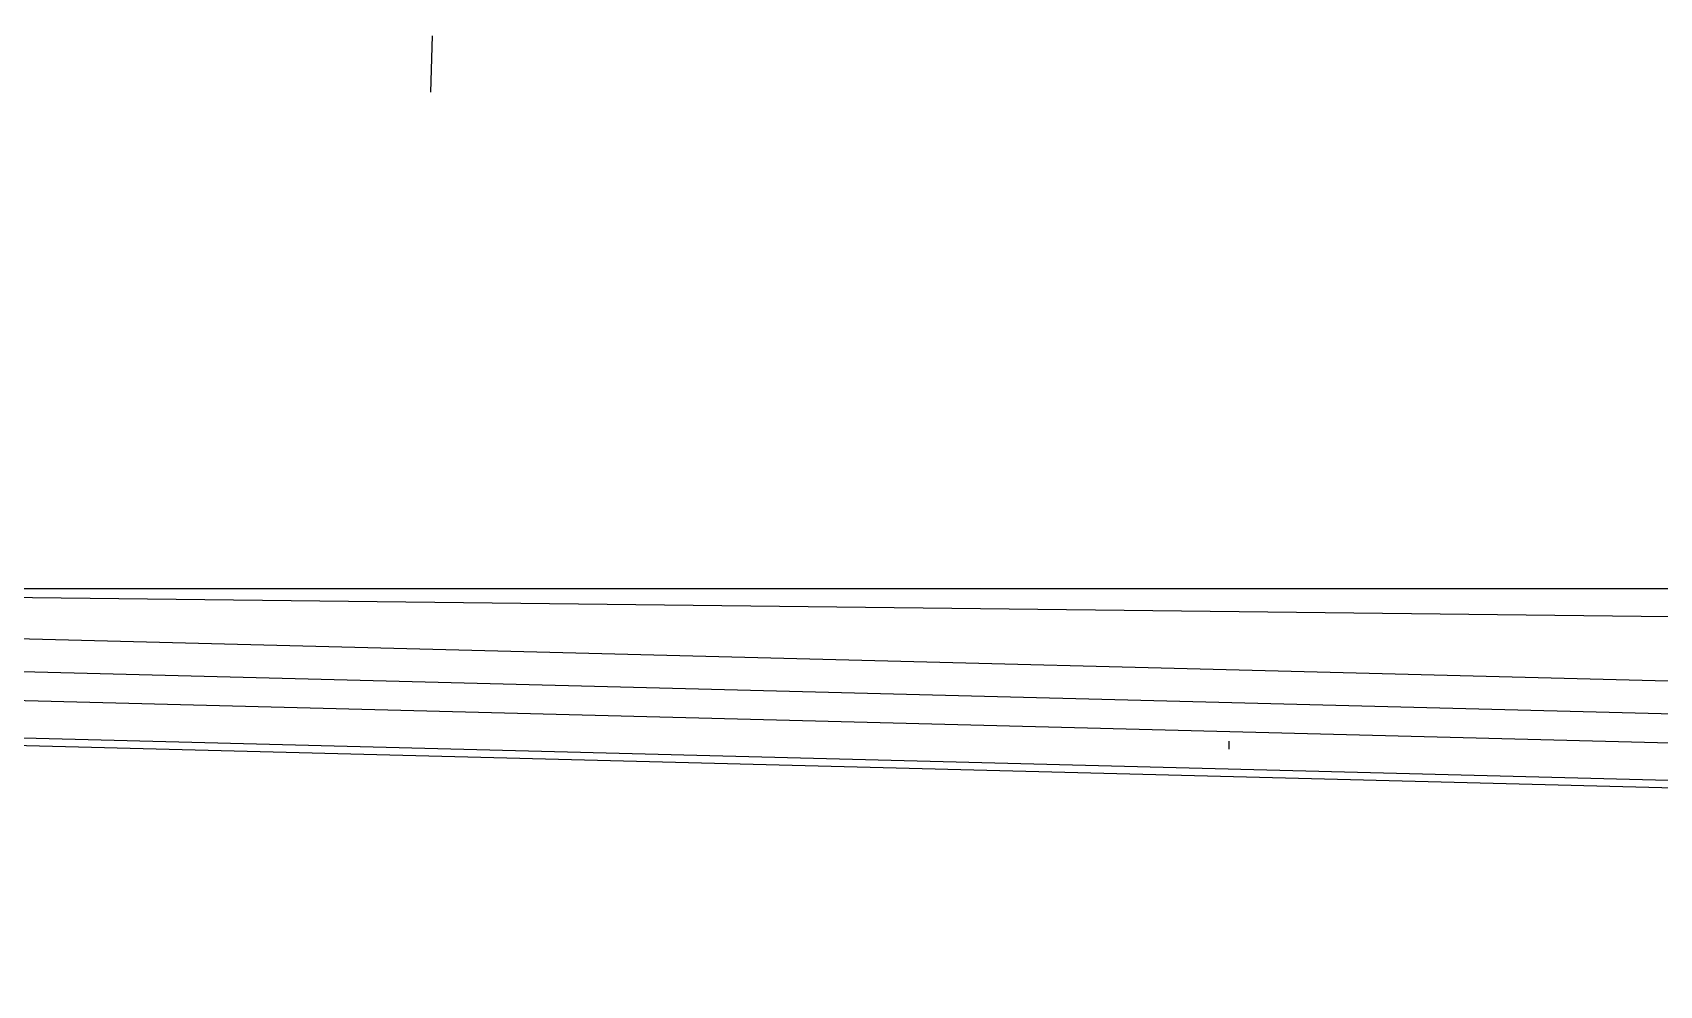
# Model space of a CAD drawing. Extents: x 0 to 16296672895, y -37409619871 to 0.
# Drawn here: x 16296672280.07 to 16296672290.96, y -37409617627.32 to -37409617620.93 of the extents above; entities that cross this region are included whole.
import ezdxf

# ---------------------------------------------------------------- set-up
doc = ezdxf.new("R2010")
doc.units = 0
doc.header["$LTSCALE"] = 10
doc.header["$MEASUREMENT"] = 0
doc.layers.add('1', color=7, linetype='CONTINUOUS')

msp = doc.modelspace()

# ---------------------------------------------------------------- linework, layer by layer
at = {"layer": '1', "color": 7, "linetype": 'Continuous'}
for p, q in [((16296672282.73905, -37409617621.333214), (16296672282.751011, -37409617620.955597)), ((16296672288.081329, -37409617625.681084), (16296672288.081329, -37409617625.732803))]:
    msp.add_line(p, q, dxfattribs=at)
for points in [[(16296672283.760929, -37409617621.943672, 0), (16296672283.645651, -37409617621.435951, 0), (16296672283.123541, -37409617621.051071, 0), (16296672282.378851, -37409617620.932701, 0), (16296672281.690109, -37409617621.130127, 0)], [(16296672282.73905, -37409617621.333214, 0), (16296672282.69647, -37409617621.32769, 0), (16296672282.653681, -37409617621.323387, 0), (16296672282.610741, -37409617621.320312, 0), (16296672282.56769, -37409617621.318459, 0), (16296672282.52459, -37409617621.317848, 0), (16296672282.481489, -37409617621.318459, 0), (16296672282.43844, -37409617621.320312, 0), (16296672282.3955, -37409617621.323387, 0), (16296672282.352711, -37409617621.32769, 0), (16296672282.310129, -37409617621.333214, 0), (16296672282.26782, -37409617621.339951, 0), (16296672282.225809, -37409617621.347893, 0), (16296672282.184179, -37409617621.357033, 0), (16296672282.14295, -37409617621.367363, 0), (16296672282.10219, -37409617621.378853, 0), (16296672282.061951, -37409617621.39151, 0), (16296672282.02227, -37409617621.405312, 0), (16296672281.9832, -37409617621.420227, 0), (16296672281.94479, -37409617621.436256, 0), (16296672281.907089, -37409617621.453377, 0), (16296672281.87014, -37409617621.471573, 0), (16296672281.833981, -37409617621.490799, 0), (16296672281.79867, -37409617621.511047, 0), (16296672281.76424, -37409617621.532303, 0), (16296672281.73074, -37409617621.554527, 0), (16296672281.69821, -37409617621.577698, 0), (16296672281.666679, -37409617621.601784, 0), (16296672281.6362, -37409617621.626747, 0), (16296672281.6068, -37409617621.652573, 0), (16296672281.57852, -37409617621.679222, 0), (16296672281.55139, -37409617621.706673, 0), (16296672281.52545, -37409617621.734863, 0), (16296672281.500719, -37409617621.763786, 0), (16296672281.477249, -37409617621.793404, 0), (16296672281.45504, -37409617621.823677, 0), (16296672281.434139, -37409617621.854561, 0), (16296672281.41457, -37409617621.886017, 0), (16296672281.39636, -37409617621.918022, 0), (16296672281.379511, -37409617621.950531, 0), (16296672281.364071, -37409617621.983498, 0), (16296672281.350031, -37409617622.016876, 0), (16296672281.337429, -37409617622.050652, 0), (16296672281.326269, -37409617622.084763, 0), (16296672281.31657, -37409617622.119164, 0), (16296672281.30835, -37409617622.153831, 0), (16296672281.3016, -37409617622.188713, 0), (16296672281.29635, -37409617622.223747, 0), (16296672281.292589, -37409617622.258926, 0), (16296672281.29034, -37409617622.294197, 0), (16296672281.289591, -37409617622.329514, 0)], [(16296672283.75959, -37409617622.329514, 0), (16296672283.759109, -37409617622.301247, 0), (16296672283.757669, -37409617622.273033, 0), (16296672283.75526, -37409617622.24485, 0), (16296672283.7519, -37409617622.216743, 0), (16296672283.74758, -37409617622.188713, 0), (16296672283.7423, -37409617622.160789, 0), (16296672283.736071, -37409617622.133003, 0), (16296672283.728901, -37409617622.10537, 0), (16296672283.720791, -37409617622.077911, 0), (16296672283.71175, -37409617622.050652, 0), (16296672283.70178, -37409617622.023613, 0), (16296672283.690901, -37409617621.996803, 0), (16296672283.6791, -37409617621.970253, 0), (16296672283.66641, -37409617621.943993, 0), (16296672283.652821, -37409617621.918022, 0), (16296672283.638359, -37409617621.89238, 0), (16296672283.62302, -37409617621.867073, 0), (16296672283.606831, -37409617621.842133, 0), (16296672283.5898, -37409617621.817574, 0), (16296672283.57193, -37409617621.793404, 0), (16296672283.553249, -37409617621.769661, 0), (16296672283.53377, -37409617621.746353, 0), (16296672283.5135, -37409617621.723503, 0), (16296672283.492451, -37409617621.701111, 0), (16296672283.470659, -37409617621.679222, 0), (16296672283.44812, -37409617621.657837, 0), (16296672283.42487, -37409617621.636978, 0), (16296672283.400909, -37409617621.616653, 0), (16296672283.37627, -37409617621.596893, 0), (16296672283.350969, -37409617621.577698, 0), (16296672283.32502, -37409617621.55909, 0), (16296672283.29845, -37409617621.541077, 0), (16296672283.271271, -37409617621.523689, 0), (16296672283.243509, -37409617621.50692, 0), (16296672283.215191, -37409617621.490799, 0), (16296672283.18634, -37409617621.475327, 0), (16296672283.156969, -37409617621.460533, 0), (16296672283.1271, -37409617621.446404, 0), (16296672283.09676, -37409617621.432968, 0), (16296672283.065981, -37409617621.420227, 0), (16296672283.034769, -37409617621.408203, 0), (16296672283.00317, -37409617621.396896, 0), (16296672282.971201, -37409617621.386307, 0), (16296672282.938869, -37409617621.376457, 0), (16296672282.906231, -37409617621.367363, 0), (16296672282.87328, -37409617621.359009, 0), (16296672282.840071, -37409617621.35141, 0), (16296672282.806601, -37409617621.344566, 0), (16296672282.772921, -37409617621.338509, 0), (16296672282.73905, -37409617621.333214, 0)], [(16296672283.66062, -37409617622.437408, 0), (16296672283.658369, -37409617622.378967, 0), (16296672283.651661, -37409617622.320778, 0), (16296672283.64049, -37409617622.263031, 0), (16296672283.624929, -37409617622.205978, 0), (16296672283.605009, -37409617622.149841, 0), (16296672283.580839, -37409617622.094841, 0), (16296672283.5525, -37409617622.041183, 0), (16296672283.5201, -37409617621.989098, 0), (16296672283.48377, -37409617621.938766, 0), (16296672283.443661, -37409617621.890427, 0), (16296672283.39991, -37409617621.844231, 0), (16296672283.35272, -37409617621.800377, 0), (16296672283.30225, -37409617621.759041, 0), (16296672283.24872, -37409617621.720383, 0), (16296672283.192329, -37409617621.684563, 0), (16296672283.133301, -37409617621.651703, 0), (16296672283.071871, -37409617621.621933, 0), (16296672283.008289, -37409617621.59539, 0), (16296672282.942789, -37409617621.572166, 0), (16296672282.875641, -37409617621.552383, 0), (16296672282.80711, -37409617621.536057, 0), (16296672282.737459, -37409617621.523308, 0), (16296672282.666969, -37409617621.514168, 0), (16296672282.595921, -37409617621.508667, 0), (16296672282.52459, -37409617621.506828, 0), (16296672282.45326, -37409617621.508667, 0), (16296672282.38221, -37409617621.514168, 0), (16296672282.31172, -37409617621.523308, 0), (16296672282.242069, -37409617621.536057, 0), (16296672282.17354, -37409617621.552383, 0), (16296672282.10639, -37409617621.572166, 0), (16296672282.04089, -37409617621.59539, 0), (16296672281.977301, -37409617621.621933, 0), (16296672281.91588, -37409617621.651703, 0), (16296672281.85685, -37409617621.684563, 0), (16296672281.800461, -37409617621.720383, 0), (16296672281.746929, -37409617621.759041, 0), (16296672281.696461, -37409617621.800377, 0), (16296672281.649269, -37409617621.844231, 0), (16296672281.60552, -37409617621.890427, 0), (16296672281.565411, -37409617621.938766, 0), (16296672281.529079, -37409617621.989098, 0), (16296672281.496679, -37409617622.041183, 0), (16296672281.46834, -37409617622.094841, 0), (16296672281.44416, -37409617622.149841, 0), (16296672281.42425, -37409617622.205978, 0), (16296672281.40868, -37409617622.263031, 0), (16296672281.39752, -37409617622.320778, 0), (16296672281.3908, -37409617622.378967, 0), (16296672281.388559, -37409617622.437408, 0)], [(16296672283.46183, -37409617622.480614, 0), (16296672283.45998, -37409617622.432404, 0), (16296672283.454439, -37409617622.384377, 0), (16296672283.44523, -37409617622.336746, 0), (16296672283.432381, -37409617622.289673, 0), (16296672283.41596, -37409617622.243362, 0), (16296672283.396009, -37409617622.197983, 0), (16296672283.372629, -37409617622.153717, 0), (16296672283.3459, -37409617622.110741, 0), (16296672283.315929, -37409617622.069229, 0), (16296672283.282829, -37409617622.029343, 0), (16296672283.24675, -37409617621.991226, 0), (16296672283.207809, -37409617621.955048, 0), (16296672283.16617, -37409617621.920937, 0), (16296672283.122009, -37409617621.889053, 0), (16296672283.075491, -37409617621.859489, 0), (16296672283.026791, -37409617621.832367, 0), (16296672282.97611, -37409617621.807823, 0), (16296672282.923651, -37409617621.785927, 0), (16296672282.86961, -37409617621.766777, 0), (16296672282.814211, -37409617621.750427, 0), (16296672282.757669, -37409617621.736977, 0), (16296672282.700211, -37409617621.726463, 0), (16296672282.642059, -37409617621.718918, 0), (16296672282.583441, -37409617621.714378, 0), (16296672282.52459, -37409617621.71286, 0), (16296672282.46574, -37409617621.714378, 0), (16296672282.40712, -37409617621.718918, 0), (16296672282.34897, -37409617621.726463, 0), (16296672282.29151, -37409617621.736977, 0), (16296672282.23497, -37409617621.750427, 0), (16296672282.179569, -37409617621.766777, 0), (16296672282.12553, -37409617621.785927, 0), (16296672282.073071, -37409617621.807823, 0), (16296672282.02239, -37409617621.832367, 0), (16296672281.97369, -37409617621.859489, 0), (16296672281.92717, -37409617621.889053, 0), (16296672281.882999, -37409617621.920937, 0), (16296672281.84137, -37409617621.955048, 0), (16296672281.802429, -37409617621.991226, 0), (16296672281.76635, -37409617622.029343, 0), (16296672281.73325, -37409617622.069229, 0), (16296672281.703279, -37409617622.110741, 0), (16296672281.67655, -37409617622.153717, 0), (16296672281.65316, -37409617622.197983, 0), (16296672281.633221, -37409617622.243362, 0), (16296672281.616791, -37409617622.289673, 0), (16296672281.603951, -37409617622.336746, 0), (16296672281.59474, -37409617622.384377, 0), (16296672281.589199, -37409617622.432404, 0), (16296672281.587351, -37409617622.480614, 0)], [(16296672282.60273, -37409617622.117577, 0), (16296672282.266491, -37409617622.178642, 0), (16296672282.08143, -37409617622.416542, 0), (16296672282.15592, -37409617622.691963, 0), (16296672282.446329, -37409617622.843613, 0)], [(16296672282.446329, -37409617622.843613, 0), (16296672282.44198, -37409617622.453712, 0), (16296672282.43857, -37409617622.147362, 0)], [(16296672282.602489, -37409617622.118683, 0), (16296672282.892269, -37409617622.269333, 0), (16296672282.96784, -37409617622.544167, 0), (16296672282.78232, -37409617622.781891, 0), (16296672282.44656, -37409617622.842506, 0)], [(16296672281.289591, -37409617622.329514, 0), (16296672281.29015, -37409617622.33197, 0), (16296672281.29077, -37409617622.334442, 0), (16296672281.291451, -37409617622.336899, 0), (16296672281.2922, -37409617622.339363, 0), (16296672281.293011, -37409617622.341797, 0), (16296672281.29388, -37409617622.344254, 0), (16296672281.294821, -37409617622.346687, 0), (16296672281.295811, -37409617622.349113, 0), (16296672281.296869, -37409617622.351517, 0), (16296672281.297979, -37409617622.353943, 0), (16296672281.29916, -37409617622.356339, 0), (16296672281.3004, -37409617622.358727, 0), (16296672281.301689, -37409617622.361107, 0), (16296672281.303049, -37409617622.363472, 0), (16296672281.30447, -37409617622.365829, 0), (16296672281.305941, -37409617622.368172, 0), (16296672281.30748, -37409617622.370506, 0), (16296672281.30908, -37409617622.372833, 0), (16296672281.31073, -37409617622.37513, 0), (16296672281.312441, -37409617622.377419, 0), (16296672281.314211, -37409617622.3797, 0), (16296672281.316031, -37409617622.381958, 0), (16296672281.317921, -37409617622.384209, 0), (16296672281.31986, -37409617622.386436, 0), (16296672281.32185, -37409617622.388649, 0), (16296672281.3239, -37409617622.390846, 0), (16296672281.32601, -37409617622.393028, 0), (16296672281.328171, -37409617622.395203, 0), (16296672281.330391, -37409617622.397339, 0), (16296672281.332661, -37409617622.39946, 0), (16296672281.33498, -37409617622.401573, 0), (16296672281.33736, -37409617622.403664, 0), (16296672281.339781, -37409617622.405724, 0), (16296672281.34227, -37409617622.407768, 0), (16296672281.344801, -37409617622.409798, 0), (16296672281.34738, -37409617622.411797, 0), (16296672281.35001, -37409617622.41378, 0), (16296672281.352699, -37409617622.415741, 0), (16296672281.355431, -37409617622.417679, 0), (16296672281.35821, -37409617622.419594, 0), (16296672281.36104, -37409617622.421494, 0), (16296672281.363911, -37409617622.423363, 0), (16296672281.36684, -37409617622.425201, 0), (16296672281.36981, -37409617622.427017, 0), (16296672281.37282, -37409617622.428818, 0), (16296672281.375879, -37409617622.430588, 0), (16296672281.37899, -37409617622.432327, 0), (16296672281.382139, -37409617622.434052, 0), (16296672281.38533, -37409617622.435753, 0), (16296672281.388559, -37409617622.437408, 0)], [(16296672281.289591, -37409617622.329514, 0), (16296672281.289591, -37409617622.333504, 0), (16296672281.289619, -37409617622.337486, 0), (16296672281.289671, -37409617622.341492, 0), (16296672281.28974, -37409617622.34549, 0), (16296672281.289829, -37409617622.349487, 0), (16296672281.28993, -37409617622.353493, 0), (16296672281.29006, -37409617622.357483, 0), (16296672281.290199, -37409617622.361473, 0), (16296672281.290371, -37409617622.365471, 0), (16296672281.29055, -37409617622.369469, 0), (16296672281.290751, -37409617622.373459, 0), (16296672281.29097, -37409617622.377457, 0), (16296672281.29121, -37409617622.381447, 0), (16296672281.29147, -37409617622.385437, 0), (16296672281.29175, -37409617622.389427, 0), (16296672281.292049, -37409617622.393417, 0), (16296672281.29237, -37409617622.397408, 0), (16296672281.292709, -37409617622.401398, 0), (16296672281.29306, -37409617622.40538, 0), (16296672281.29344, -37409617622.40937, 0), (16296672281.293831, -37409617622.413353, 0), (16296672281.29425, -37409617622.417343, 0), (16296672281.29468, -37409617622.421318, 0), (16296672281.29513, -37409617622.425301, 0), (16296672281.295601, -37409617622.429283, 0), (16296672281.296101, -37409617622.43325, 0), (16296672281.29661, -37409617622.437233, 0), (16296672281.29714, -37409617622.4412, 0), (16296672281.29768, -37409617622.445183, 0), (16296672281.29825, -37409617622.449142, 0), (16296672281.29884, -37409617622.453117, 0), (16296672281.29944, -37409617622.457077, 0), (16296672281.30007, -37409617622.461037, 0), (16296672281.300711, -37409617622.465012, 0), (16296672281.30138, -37409617622.468971, 0), (16296672281.302059, -37409617622.472923, 0), (16296672281.302759, -37409617622.476883, 0), (16296672281.30348, -37409617622.480827, 0), (16296672281.30422, -37409617622.484787, 0), (16296672281.304979, -37409617622.488739, 0), (16296672281.305759, -37409617622.492683, 0), (16296672281.306549, -37409617622.496628, 0), (16296672281.307369, -37409617622.500557, 0), (16296672281.308201, -37409617622.504509, 0), (16296672281.309059, -37409617622.508453, 0), (16296672281.309931, -37409617622.512367, 0), (16296672281.31082, -37409617622.516296, 0), (16296672281.311729, -37409617622.520233, 0), (16296672281.31266, -37409617622.524147, 0), (16296672281.31361, -37409617622.528084, 0)], [(16296672283.66062, -37409617622.437408, 0), (16296672283.663851, -37409617622.435753, 0), (16296672283.66704, -37409617622.434052, 0), (16296672283.670191, -37409617622.432327, 0), (16296672283.67329, -37409617622.430588, 0), (16296672283.676359, -37409617622.428818, 0), (16296672283.679371, -37409617622.427017, 0), (16296672283.682341, -37409617622.425201, 0), (16296672283.685261, -37409617622.423363, 0), (16296672283.688141, -37409617622.421494, 0), (16296672283.690969, -37409617622.419594, 0), (16296672283.69375, -37409617622.417679, 0), (16296672283.69648, -37409617622.415741, 0), (16296672283.699169, -37409617622.41378, 0), (16296672283.701799, -37409617622.411797, 0), (16296672283.70438, -37409617622.409798, 0), (16296672283.706909, -37409617622.407768, 0), (16296672283.709391, -37409617622.405724, 0), (16296672283.711821, -37409617622.403664, 0), (16296672283.714199, -37409617622.401573, 0), (16296672283.71652, -37409617622.39946, 0), (16296672283.71879, -37409617622.397339, 0), (16296672283.72101, -37409617622.395203, 0), (16296672283.723169, -37409617622.393028, 0), (16296672283.725281, -37409617622.390846, 0), (16296672283.727329, -37409617622.388649, 0), (16296672283.729321, -37409617622.386436, 0), (16296672283.73126, -37409617622.384209, 0), (16296672283.733141, -37409617622.381958, 0), (16296672283.73497, -37409617622.3797, 0), (16296672283.73674, -37409617622.377419, 0), (16296672283.738449, -37409617622.37513, 0), (16296672283.740101, -37409617622.372833, 0), (16296672283.741699, -37409617622.370506, 0), (16296672283.743231, -37409617622.368172, 0), (16296672283.744711, -37409617622.365829, 0), (16296672283.74613, -37409617622.363472, 0), (16296672283.74748, -37409617622.361107, 0), (16296672283.748779, -37409617622.358727, 0), (16296672283.750019, -37409617622.356339, 0), (16296672283.7512, -37409617622.353943, 0), (16296672283.75231, -37409617622.351517, 0), (16296672283.75337, -37409617622.349113, 0), (16296672283.75436, -37409617622.346687, 0), (16296672283.755301, -37409617622.344254, 0), (16296672283.75617, -37409617622.341797, 0), (16296672283.756981, -37409617622.339363, 0), (16296672283.757721, -37409617622.336899, 0), (16296672283.75841, -37409617622.334442, 0), (16296672283.759029, -37409617622.33197, 0), (16296672283.75959, -37409617622.329514, 0)], [(16296672283.699341, -37409617622.641647, 0), (16296672283.7017, -37409617622.635597, 0), (16296672283.70402, -37409617622.629547, 0), (16296672283.706301, -37409617622.623482, 0), (16296672283.70853, -37409617622.617409, 0), (16296672283.710711, -37409617622.611313, 0), (16296672283.712839, -37409617622.605217, 0), (16296672283.71493, -37409617622.599113, 0), (16296672283.71697, -37409617622.592979, 0), (16296672283.718969, -37409617622.586853, 0), (16296672283.720909, -37409617622.580704, 0), (16296672283.722811, -37409617622.574547, 0), (16296672283.72467, -37409617622.56839, 0), (16296672283.726471, -37409617622.562218, 0), (16296672283.72823, -37409617622.556038, 0), (16296672283.72994, -37409617622.54985, 0), (16296672283.731609, -37409617622.543648, 0), (16296672283.733219, -37409617622.537453, 0), (16296672283.734791, -37409617622.531227, 0), (16296672283.736309, -37409617622.525009, 0), (16296672283.737789, -37409617622.518784, 0), (16296672283.73921, -37409617622.512543, 0), (16296672283.740589, -37409617622.506287, 0), (16296672283.74192, -37409617622.500038, 0), (16296672283.7432, -37409617622.493782, 0), (16296672283.74444, -37409617622.487518, 0), (16296672283.745621, -37409617622.481247, 0), (16296672283.746759, -37409617622.474968, 0), (16296672283.74785, -37409617622.468681, 0), (16296672283.74889, -37409617622.462387, 0), (16296672283.749889, -37409617622.4561, 0), (16296672283.75083, -37409617622.449799, 0), (16296672283.75173, -37409617622.443497, 0), (16296672283.752581, -37409617622.437187, 0), (16296672283.75338, -37409617622.430878, 0), (16296672283.754129, -37409617622.424561, 0), (16296672283.754829, -37409617622.418243, 0), (16296672283.755489, -37409617622.411919, 0), (16296672283.7561, -37409617622.405586, 0), (16296672283.756651, -37409617622.399261, 0), (16296672283.75716, -37409617622.392929, 0), (16296672283.757629, -37409617622.386589, 0), (16296672283.758039, -37409617622.380249, 0), (16296672283.7584, -37409617622.373917, 0), (16296672283.75872, -37409617622.367569, 0), (16296672283.758989, -37409617622.361229, 0), (16296672283.759199, -37409617622.354889, 0), (16296672283.759371, -37409617622.348541, 0), (16296672283.759501, -37409617622.342194, 0), (16296672283.759569, -37409617622.335854, 0), (16296672283.75959, -37409617622.329514, 0)], [(16296672281.388559, -37409617622.437408, 0), (16296672281.389601, -37409617622.477127, 0), (16296672281.3927, -37409617622.516769, 0), (16296672281.397869, -37409617622.556267, 0), (16296672281.40509, -37409617622.595551, 0), (16296672281.414351, -37409617622.634552, 0), (16296672281.425631, -37409617622.673187, 0), (16296672281.438919, -37409617622.711403, 0), (16296672281.45418, -37409617622.7491, 0), (16296672281.471399, -37409617622.78624, 0), (16296672281.49053, -37409617622.822739, 0), (16296672281.511551, -37409617622.858543, 0), (16296672281.53442, -37409617622.893578, 0), (16296672281.55909, -37409617622.92778, 0), (16296672281.58552, -37409617622.96109, 0), (16296672281.613661, -37409617622.993439, 0), (16296672281.643459, -37409617623.02478, 0), (16296672281.67487, -37409617623.055054, 0), (16296672281.707821, -37409617623.084198, 0), (16296672281.74227, -37409617623.112167, 0), (16296672281.778139, -37409617623.138901, 0), (16296672281.815359, -37409617623.16436, 0), (16296672281.853889, -37409617623.188492, 0), (16296672281.893629, -37409617623.211258, 0), (16296672281.93453, -37409617623.232613, 0), (16296672281.9765, -37409617623.252518, 0), (16296672282.01947, -37409617623.270943, 0), (16296672282.06336, -37409617623.287827, 0), (16296672282.108089, -37409617623.303177, 0), (16296672282.15358, -37409617623.316963, 0), (16296672282.199739, -37409617623.329132, 0), (16296672282.2465, -37409617623.339684, 0), (16296672282.29376, -37409617623.348572, 0), (16296672282.34145, -37409617623.355812, 0), (16296672282.389469, -37409617623.361382, 0), (16296672282.437731, -37409617623.365257, 0), (16296672282.486151, -37409617623.367447, 0), (16296672282.534651, -37409617623.36795, 0), (16296672282.58312, -37409617623.366753, 0), (16296672282.631491, -37409617623.363853, 0), (16296672282.679661, -37409617623.359283, 0), (16296672282.727551, -37409617623.353012, 0), (16296672282.77508, -37409617623.345093, 0), (16296672282.82214, -37409617623.335487, 0), (16296672282.86866, -37409617623.32428, 0), (16296672282.91456, -37409617623.31144, 0), (16296672282.95974, -37409617623.297012, 0), (16296672283.004129, -37409617623.281013, 0), (16296672283.047649, -37409617623.263481, 0), (16296672283.090219, -37409617623.244438, 0), (16296672283.13175, -37409617623.22393, 0)], [(16296672281.388559, -37409617622.437408, 0), (16296672281.39184, -37409617622.439041, 0), (16296672281.395149, -37409617622.440659, 0), (16296672281.39851, -37409617622.442238, 0), (16296672281.401911, -37409617622.443787, 0), (16296672281.40534, -37409617622.44532, 0), (16296672281.408819, -37409617622.446823, 0), (16296672281.412331, -37409617622.448288, 0), (16296672281.41588, -37409617622.44973, 0), (16296672281.41946, -37409617622.451134, 0), (16296672281.42308, -37409617622.452507, 0), (16296672281.426729, -37409617622.453873, 0), (16296672281.43042, -37409617622.455177, 0), (16296672281.434139, -37409617622.456467, 0), (16296672281.437889, -37409617622.457733, 0), (16296672281.441681, -37409617622.458946, 0), (16296672281.44549, -37409617622.460152, 0), (16296672281.449341, -37409617622.461311, 0), (16296672281.453211, -37409617622.462448, 0), (16296672281.457109, -37409617622.463547, 0), (16296672281.46104, -37409617622.464607, 0), (16296672281.464991, -37409617622.465637, 0), (16296672281.468969, -37409617622.466637, 0), (16296672281.47298, -37409617622.467613, 0), (16296672281.477011, -37409617622.468536, 0), (16296672281.48106, -37409617622.469437, 0), (16296672281.48514, -37409617622.470306, 0), (16296672281.489229, -37409617622.471138, 0), (16296672281.493349, -37409617622.471939, 0), (16296672281.49749, -37409617622.472702, 0), (16296672281.50164, -37409617622.473427, 0), (16296672281.505819, -37409617622.474129, 0), (16296672281.51001, -37409617622.474777, 0), (16296672281.51421, -37409617622.47541, 0), (16296672281.518431, -37409617622.476013, 0), (16296672281.522671, -37409617622.476547, 0), (16296672281.52692, -37409617622.477081, 0), (16296672281.531191, -37409617622.477562, 0), (16296672281.53546, -37409617622.478012, 0), (16296672281.539749, -37409617622.478416, 0), (16296672281.544041, -37409617622.478813, 0), (16296672281.548349, -37409617622.479141, 0), (16296672281.55266, -37409617622.479446, 0), (16296672281.55698, -37409617622.479721, 0), (16296672281.56131, -37409617622.479958, 0), (16296672281.565639, -37409617622.480164, 0), (16296672281.569969, -37409617622.480324, 0), (16296672281.57431, -37409617622.480453, 0), (16296672281.578659, -37409617622.48053, 0), (16296672281.583, -37409617622.480583, 0), (16296672281.587351, -37409617622.480614, 0)], [(16296672281.587351, -37409617622.480614, 0), (16296672281.589199, -37409617622.528809, 0), (16296672281.59474, -37409617622.576828, 0), (16296672281.603951, -37409617622.624474, 0), (16296672281.616791, -37409617622.671532, 0), (16296672281.633221, -37409617622.71785, 0), (16296672281.65316, -37409617622.763229, 0), (16296672281.67655, -37409617622.807503, 0), (16296672281.703279, -37409617622.850456, 0), (16296672281.73325, -37409617622.891983, 0), (16296672281.76635, -37409617622.93187, 0), (16296672281.802429, -37409617622.969994, 0), (16296672281.84137, -37409617623.006157, 0), (16296672281.882999, -37409617623.040268, 0), (16296672281.92717, -37409617623.072159, 0), (16296672281.97369, -37409617623.101723, 0), (16296672282.02239, -37409617623.12883, 0), (16296672282.073071, -37409617623.153381, 0), (16296672282.12553, -37409617623.175278, 0), (16296672282.179569, -37409617623.194443, 0), (16296672282.23497, -37409617623.21077, 0), (16296672282.29151, -37409617623.224228, 0), (16296672282.34897, -37409617623.234749, 0), (16296672282.40712, -37409617623.242287, 0), (16296672282.46574, -37409617623.246834, 0), (16296672282.52459, -37409617623.248337, 0), (16296672282.583441, -37409617623.246834, 0), (16296672282.642059, -37409617623.242287, 0), (16296672282.700211, -37409617623.234749, 0), (16296672282.757669, -37409617623.224228, 0), (16296672282.814211, -37409617623.21077, 0), (16296672282.86961, -37409617623.194443, 0), (16296672282.923651, -37409617623.175278, 0), (16296672282.97611, -37409617623.153381, 0), (16296672283.026791, -37409617623.12883, 0), (16296672283.075491, -37409617623.101723, 0), (16296672283.122009, -37409617623.072159, 0), (16296672283.16617, -37409617623.040268, 0), (16296672283.207809, -37409617623.006157, 0), (16296672283.24675, -37409617622.969994, 0), (16296672283.282829, -37409617622.93187, 0), (16296672283.315929, -37409617622.891983, 0), (16296672283.3459, -37409617622.850456, 0), (16296672283.372629, -37409617622.807503, 0), (16296672283.396009, -37409617622.763229, 0), (16296672283.41596, -37409617622.71785, 0), (16296672283.432381, -37409617622.671532, 0), (16296672283.44523, -37409617622.624474, 0), (16296672283.454439, -37409617622.576828, 0), (16296672283.45998, -37409617622.528809, 0), (16296672283.46183, -37409617622.480614, 0)], [(16296672283.13175, -37409617623.22393, 0), (16296672283.150961, -37409617623.213753, 0), (16296672283.16992, -37409617623.203262, 0), (16296672283.18861, -37409617623.192459, 0), (16296672283.207041, -37409617623.181358, 0), (16296672283.225189, -37409617623.169937, 0), (16296672283.243059, -37409617623.158241, 0), (16296672283.26063, -37409617623.146248, 0), (16296672283.27791, -37409617623.133957, 0), (16296672283.29488, -37409617623.121391, 0), (16296672283.311541, -37409617623.108543, 0), (16296672283.327881, -37409617623.095428, 0), (16296672283.343889, -37409617623.082047, 0), (16296672283.35957, -37409617623.068398, 0), (16296672283.37491, -37409617623.054497, 0), (16296672283.38991, -37409617623.040337, 0), (16296672283.40456, -37409617623.025948, 0), (16296672283.41885, -37409617623.011307, 0), (16296672283.43277, -37409617622.996452, 0), (16296672283.446329, -37409617622.981354, 0), (16296672283.45952, -37409617622.966042, 0), (16296672283.472321, -37409617622.950508, 0), (16296672283.484751, -37409617622.934776, 0), (16296672283.49678, -37409617622.918831, 0), (16296672283.508421, -37409617622.902702, 0), (16296672283.51965, -37409617622.886383, 0), (16296672283.530491, -37409617622.869873, 0), (16296672283.54092, -37409617622.853188, 0), (16296672283.55093, -37409617622.836342, 0), (16296672283.56053, -37409617622.819328, 0), (16296672283.56971, -37409617622.802162, 0), (16296672283.578461, -37409617622.784851, 0), (16296672283.58679, -37409617622.767403, 0), (16296672283.59469, -37409617622.749809, 0), (16296672283.60215, -37409617622.732094, 0), (16296672283.60918, -37409617622.714256, 0), (16296672283.615761, -37409617622.696312, 0), (16296672283.62191, -37409617622.678261, 0), (16296672283.627609, -37409617622.66011, 0), (16296672283.63286, -37409617622.641869, 0), (16296672283.637659, -37409617622.62355, 0), (16296672283.64201, -37409617622.605148, 0), (16296672283.645901, -37409617622.586693, 0), (16296672283.649349, -37409617622.568153, 0), (16296672283.65233, -37409617622.549583, 0), (16296672283.65486, -37409617622.530952, 0), (16296672283.656931, -37409617622.512291, 0), (16296672283.658541, -37409617622.493591, 0), (16296672283.659691, -37409617622.474876, 0), (16296672283.660391, -37409617622.456146, 0), (16296672283.66062, -37409617622.437408, 0)], [(16296672283.46183, -37409617622.480614, 0), (16296672283.466181, -37409617622.480583, 0), (16296672283.47052, -37409617622.48053, 0), (16296672283.474859, -37409617622.480453, 0), (16296672283.4792, -37409617622.480324, 0), (16296672283.48354, -37409617622.480164, 0), (16296672283.487869, -37409617622.479958, 0), (16296672283.492201, -37409617622.479721, 0), (16296672283.496519, -37409617622.479446, 0), (16296672283.50083, -37409617622.479141, 0), (16296672283.50514, -37409617622.478813, 0), (16296672283.50943, -37409617622.478416, 0), (16296672283.51372, -37409617622.478012, 0), (16296672283.51799, -37409617622.477562, 0), (16296672283.522261, -37409617622.477081, 0), (16296672283.52651, -37409617622.476547, 0), (16296672283.530741, -37409617622.476013, 0), (16296672283.534969, -37409617622.47541, 0), (16296672283.539169, -37409617622.474777, 0), (16296672283.54336, -37409617622.474129, 0), (16296672283.547541, -37409617622.473427, 0), (16296672283.551689, -37409617622.472702, 0), (16296672283.55583, -37409617622.471939, 0), (16296672283.55995, -37409617622.471138, 0), (16296672283.564039, -37409617622.470306, 0), (16296672283.568119, -37409617622.469437, 0), (16296672283.57217, -37409617622.468536, 0), (16296672283.5762, -37409617622.467613, 0), (16296672283.58021, -37409617622.466637, 0), (16296672283.58419, -37409617622.465637, 0), (16296672283.58814, -37409617622.464607, 0), (16296672283.59207, -37409617622.463547, 0), (16296672283.59597, -37409617622.462448, 0), (16296672283.59984, -37409617622.461311, 0), (16296672283.603689, -37409617622.460152, 0), (16296672283.6075, -37409617622.458946, 0), (16296672283.61129, -37409617622.457733, 0), (16296672283.61504, -37409617622.456467, 0), (16296672283.618759, -37409617622.455177, 0), (16296672283.62245, -37409617622.453873, 0), (16296672283.626101, -37409617622.452507, 0), (16296672283.629721, -37409617622.451134, 0), (16296672283.633301, -37409617622.44973, 0), (16296672283.63685, -37409617622.448288, 0), (16296672283.64036, -37409617622.446823, 0), (16296672283.643841, -37409617622.44532, 0), (16296672283.64727, -37409617622.443787, 0), (16296672283.650669, -37409617622.442238, 0), (16296672283.65402, -37409617622.440659, 0), (16296672283.657339, -37409617622.439041, 0), (16296672283.66062, -37409617622.437408, 0)], [(16296672281.316669, -37409617622.529373, 0), (16296672281.574961, -37409617622.992249, 0), (16296672282.041389, -37409617623.292526, 0), (16296672282.611401, -37409617623.372864, 0), (16296672283.157009, -37409617623.213943, 0)], [(16296672283.157009, -37409617623.213943, 0), (16296672283.516491, -37409617622.949371, 0), (16296672283.693239, -37409617622.65535, 0)], [(16296672278.860109, -37409617624.65799, 0), (16296672281.133381, -37409617625.074226, 0), (16296672283.434071, -37409617625.372726, 0), (16296672285.753099, -37409617625.552292, 0), (16296672288.08132, -37409617625.612228, 0), (16296672290.40954, -37409617625.552292, 0), (16296672292.728571, -37409617625.372726, 0), (16296672295.029261, -37409617625.074226, 0), (16296672297.30253, -37409617624.65799, 0), (16296672299.53941, -37409617624.125648, 0), (16296672301.73107, -37409617623.479301, 0), (16296672303.86886, -37409617622.721497, 0)], [(16296672278.74604, -37409617624.960403, 0), (16296672281.04744, -37409617625.381798, 0), (16296672283.376591, -37409617625.683983, 0), (16296672285.72431, -37409617625.865784, 0), (16296672288.081329, -37409617625.926453, 0), (16296672290.438351, -37409617625.865784, 0), (16296672292.78607, -37409617625.683983, 0), (16296672295.115231, -37409617625.381798, 0), (16296672297.41662, -37409617624.960403, 0), (16296672299.68117, -37409617624.421478, 0), (16296672301.89994, -37409617623.767128, 0), (16296672304.06418, -37409617622.999947, 0)], [(16296672278.693291, -37409617625.179123, 0), (16296672281.00769, -37409617625.602882, 0), (16296672283.35, -37409617625.906776, 0), (16296672285.710991, -37409617626.0896, 0), (16296672288.081329, -37409617626.15062, 0), (16296672290.45167, -37409617626.0896, 0), (16296672292.81266, -37409617625.906776, 0), (16296672295.15498, -37409617625.602882, 0), (16296672297.46937, -37409617625.179123, 0), (16296672299.746719, -37409617624.637138, 0), (16296672301.978029, -37409617623.979103, 0), (16296672304.154499, -37409617623.207588, 0)], [(16296672278.724569, -37409617624.70253, 0), (16296672280.90189, -37409617625.108856, 0), (16296672283.10504, -37409617625.407562, 0), (16296672285.326071, -37409617625.597542, 0), (16296672287.55702, -37409617625.678131, 0), (16296672289.78985, -37409617625.649033, 0), (16296672292.016541, -37409617625.510353, 0), (16296672294.22908, -37409617625.262589, 0), (16296672296.41951, -37409617624.906631, 0), (16296672298.57995, -37409617624.443764, 0), (16296672300.702641, -37409617623.875648, 0), (16296672302.77994, -37409617623.20433, 0)], [(16296672288.081329, -37409617625.732803, 0), (16296672289.25766, -37409617625.717659, 0), (16296672290.43284, -37409617625.672256, 0), (16296672291.60569, -37409617625.596649, 0), (16296672292.775061, -37409617625.490898, 0), (16296672293.9398, -37409617625.35511, 0), (16296672295.098761, -37409617625.189423, 0), (16296672296.250799, -37409617624.993988, 0), (16296672297.39477, -37409617624.76902, 0), (16296672298.529551, -37409617624.514717, 0), (16296672299.65402, -37409617624.231354, 0), (16296672300.767071, -37409617623.919182, 0), (16296672301.867599, -37409617623.578537, 0), (16296672302.954519, -37409617623.20974, 0)], [(16296672278.632681, -37409617625.372467, 0), (16296672280.962021, -37409617625.798981, 0), (16296672283.31946, -37409617626.104843, 0), (16296672285.69569, -37409617626.288834, 0), (16296672288.081329, -37409617626.350243, 0), (16296672290.46697, -37409617626.288834, 0), (16296672292.843201, -37409617626.104843, 0), (16296672295.20064, -37409617625.798981, 0), (16296672297.52998, -37409617625.372467, 0), (16296672299.822029, -37409617624.827003, 0), (16296672302.067751, -37409617624.164703, 0), (16296672304.258261, -37409617623.388206, 0)], [(16296672278.46718, -37409617625.668198, 0), (16296672280.83741, -37409617626.102173, 0), (16296672283.236219, -37409617626.413383, 0), (16296672285.65416, -37409617626.600578, 0), (16296672288.08168, -37409617626.663063, 0), (16296672290.509199, -37409617626.600548, 0), (16296672292.92713, -37409617626.4133, 0), (16296672295.325939, -37409617626.102074, 0), (16296672297.696159, -37409617625.66806, 0), (16296672300.028431, -37409617625.112999, 0), (16296672302.31356, -37409617624.439072, 0), (16296672304.542521, -37409617623.648941, 0)], [(16296672278.535419, -37409617625.619652, 0), (16296672280.888741, -37409617626.050537, 0), (16296672283.270439, -37409617626.35955, 0), (16296672285.671129, -37409617626.545441, 0), (16296672288.081329, -37409617626.607491, 0), (16296672290.491529, -37409617626.545441, 0), (16296672292.89222, -37409617626.35955, 0), (16296672295.27392, -37409617626.050537, 0), (16296672297.627239, -37409617625.619652, 0), (16296672299.942881, -37409617625.068558, 0), (16296672302.21171, -37409617624.399452, 0), (16296672304.42478, -37409617623.614967, 0)], [(16296672279.911869, -37409617624.993988, 0), (16296672281.0639, -37409617625.189423, 0), (16296672282.22286, -37409617625.35511, 0), (16296672283.3876, -37409617625.490898, 0), (16296672284.556971, -37409617625.596649, 0), (16296672285.72983, -37409617625.672256, 0), (16296672286.905001, -37409617625.717659, 0), (16296672288.081329, -37409617625.732803, 0)], [(16296672288.081329, -37409617628.254967, 0), (16296672288.081329, -37409617627.171806, 0), (16296672288.081329, -37409617626.585007, 0)]]:
    msp.add_polyline3d(points, dxfattribs=at)

doc.saveas('drawing.dxf')
